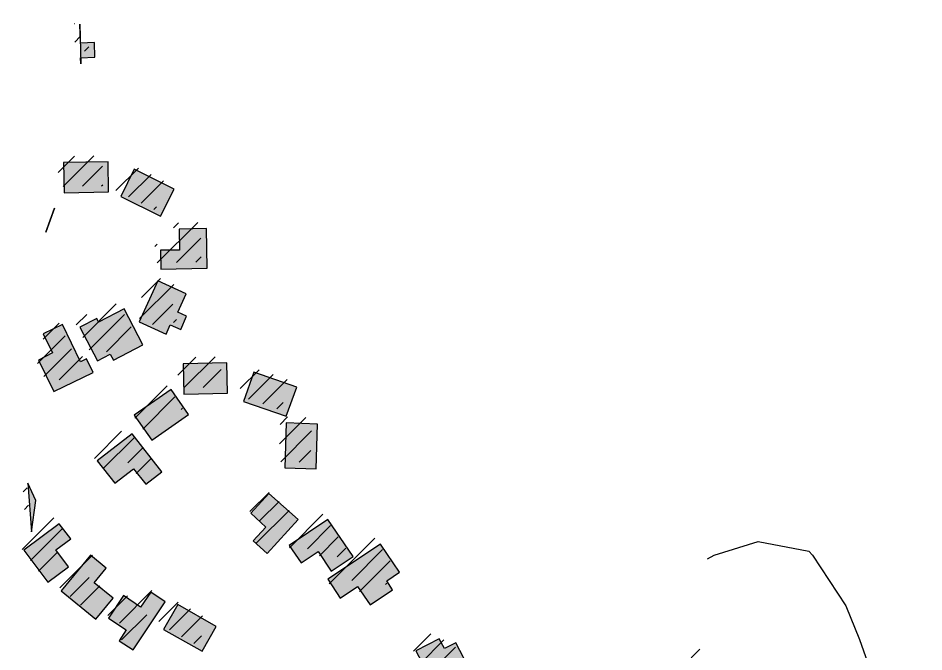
# Model space of a CAD drawing. Extents: x 6376870 to 6544053, y 1818313 to 2076828.
# Drawn here: x 6471133 to 6472205, y 1887808 to 1888559 of the extents above; entities that cross this region are included whole.
import ezdxf

# ---------------------------------------------------------------- set-up
doc = ezdxf.new("R2010")
doc.units = 21
doc.layers.add('BUILDINGS', color=9, linetype='Continuous')
doc.layers.add('CONTOUR_MAJOR', color=92, linetype='Continuous')

msp = doc.modelspace()

# ---------------------------------------------------------------- hatches: boundary and pattern name
at = {"layer": 'BUILDINGS_HATCH'}
for points in [[(6471207, 1888504.7), (6471206.8, 1888511.7), (6471223.7, 1888512.3), (6471223.2, 1888529.8), (6471206.8, 1888529.1), (6471206.1, 1888551.4)], [(6471239.3, 1888388.4), (6471186.6, 1888387.5), (6471187.3, 1888351.8), (6471239.8, 1888352.8)], [(6471317.5, 1888356.1), (6471270.3, 1888379.6), (6471254.4, 1888347.6), (6471301.6, 1888324.1)], [(6471301.7, 1888261.5), (6471356.5, 1888262.4), (6471355.8, 1888309.4), (6471323.4, 1888308.8), (6471323.9, 1888284), (6471301.5, 1888283.7)], [(6471332, 1888232.3), (6471298.2, 1888247.7), (6471276, 1888198.9), (6471308, 1888184.6), (6471313, 1888195.5), (6471325.3, 1888190), (6471332.2, 1888205.7), (6471321.9, 1888210.4)], [(6471280.7, 1888171.6), (6471258.5, 1888214.3), (6471228.1, 1888198.7), (6471226.1, 1888203.1), (6471206, 1888192.6), (6471226.8, 1888152.9), (6471241.7, 1888160.8), (6471245.7, 1888153.5)], [(6471175, 1888116.6), (6471221.8, 1888139), (6471213.9, 1888155.1), (6471206.7, 1888151.8), (6471185.3, 1888196), (6471162.6, 1888184.8), (6471173.7, 1888162.2), (6471157.1, 1888153.8)], [(6471379.9, 1888150.5), (6471328.3, 1888149.2), (6471329, 1888113.2), (6471380.6, 1888114.5)], [(6471462.7, 1888121.8), (6471412, 1888139.5), (6471399.8, 1888104.6), (6471450.2, 1888087.3)], [(6471291, 1888059), (6471334.7, 1888089.1), (6471314.1, 1888118.7), (6471270.4, 1888088.3)], [(6471487.5, 1888078), (6471450.2, 1888079.3), (6471448.6, 1888026.1), (6471485.9, 1888024.9)], [(6471269.6, 1888024.9), (6471283.9, 1888006.6), (6471302.9, 1888021.5), (6471267.8, 1888066.4), (6471226.6, 1888034.5), (6471247.5, 1888007.8)], [(6471148.6, 1887950.3), (6471153.9, 1887987.4), (6471144.2, 1888007.8)], [(6471464.4, 1887964.8), (6471429.8, 1887995.9), (6471408.3, 1887972.3), (6471426.3, 1887955.9), (6471411.3, 1887939.5), (6471427.9, 1887924.6)], [(6471195.1, 1887942.1), (6471181.6, 1887960), (6471139.7, 1887928.5), (6471167.9, 1887890.9), (6471192.6, 1887909), (6471177.5, 1887929.1)], [(6471503.5, 1887903.9), (6471529.4, 1887921.3), (6471499.7, 1887965.1), (6471453.7, 1887934.3), (6471468, 1887913.5), (6471488.1, 1887926.9)], [(6471584.4, 1887902.5), (6471561.9, 1887935.7), (6471499.5, 1887894.1), (6471514.3, 1887871.8), (6471534.7, 1887885.6), (6471549.6, 1887863.7), (6471576.3, 1887881.8), (6471569.2, 1887892.4)], [(6471237.1, 1887907.4), (6471218.5, 1887922.7), (6471183.9, 1887880.6), (6471224.8, 1887847), (6471245.3, 1887871.6), (6471222.7, 1887889.9)], [(6471306.9, 1887867.4), (6471289.8, 1887878.8), (6471277.9, 1887861.3), (6471257.6, 1887874.9), (6471239.8, 1887848), (6471260.9, 1887834.1), (6471252.3, 1887821.4), (6471268.9, 1887810.4)], [(6471350.6, 1887809), (6471367.4, 1887838.4), (6471321.8, 1887864.1), (6471305.1, 1887834.7)], [(6471651.2, 1887818.9), (6471637.7, 1887812), (6471631.5, 1887823.7), (6471603.9, 1887809.6), (6471617.8, 1887782.6), (6471598.6, 1887772.5), (6471609.1, 1887752.4), (6471669.7, 1887783.5)]]:
    msp.add_hatch(color=251, dxfattribs=at).paths.add_polyline_path(points)
at = {"layer": 'BUILDINGS_SHADOW'}
h = msp.add_hatch(dxfattribs=at)
h.set_pattern_fill('ANSI31', scale=5)
h.paths.add_polyline_path([(6471200.2, 1888512.1), (6471200, 1888519), (6471216.9, 1888519.6), (6471216.4, 1888537.1), (6471200, 1888536.5), (6471199.2, 1888558.7)])
h = msp.add_hatch(dxfattribs=at)
h.set_pattern_fill('ANSI31', scale=5)
h.paths.add_polyline_path([(6471232.5, 1888395.8), (6471179.8, 1888394.9), (6471180.5, 1888359.2), (6471233, 1888360.1)])
h = msp.add_hatch(dxfattribs=at)
h.set_pattern_fill('ANSI31', scale=5)
h.paths.add_polyline_path([(6471310.7, 1888363.4), (6471263.5, 1888386.9), (6471247.6, 1888354.9), (6471294.8, 1888331.5)])
h = msp.add_hatch(dxfattribs=at)
h.set_pattern_fill('ANSI31', scale=5)
h.paths.add_polyline_path([(6471294.9, 1888268.8), (6471349.7, 1888269.7), (6471349, 1888316.7), (6471316.6, 1888316.1), (6471317.1, 1888291.3), (6471294.7, 1888291)])
h = msp.add_hatch(dxfattribs=at)
h.set_pattern_fill('ANSI31', scale=5)
h.paths.add_polyline_path([(6471325.2, 1888239.6), (6471291.4, 1888255), (6471269.2, 1888206.3), (6471301.2, 1888191.9), (6471306.1, 1888202.9), (6471318.5, 1888197.4), (6471325.4, 1888213), (6471315.1, 1888217.8)])
h = msp.add_hatch(dxfattribs=at)
h.set_pattern_fill('ANSI31', scale=5)
h.paths.add_polyline_path([(6471273.9, 1888178.9), (6471251.7, 1888221.6), (6471221.3, 1888206.1), (6471219.3, 1888210.4), (6471199.2, 1888200), (6471219.9, 1888160.2), (6471234.9, 1888168.1), (6471238.9, 1888160.8)])
h = msp.add_hatch(dxfattribs=at)
h.set_pattern_fill('ANSI31', scale=5)
h.paths.add_polyline_path([(6471168.2, 1888123.9), (6471215, 1888146.4), (6471207.1, 1888162.4), (6471199.9, 1888159.2), (6471178.5, 1888203.3), (6471155.8, 1888192.1), (6471166.9, 1888169.5), (6471150.3, 1888161.2)])
h = msp.add_hatch(dxfattribs=at)
h.set_pattern_fill('ANSI31', scale=5)
h.paths.add_polyline_path([(6471373.1, 1888157.8), (6471321.5, 1888156.6), (6471322.2, 1888120.5), (6471373.8, 1888121.8)])
h = msp.add_hatch(dxfattribs=at)
h.set_pattern_fill('ANSI31', scale=5)
h.paths.add_polyline_path([(6471455.9, 1888129.1), (6471405.2, 1888146.8), (6471393, 1888111.9), (6471443.4, 1888094.6)])
h = msp.add_hatch(dxfattribs=at)
h.set_pattern_fill('ANSI31', scale=5)
h.paths.add_polyline_path([(6471284.2, 1888066.4), (6471327.9, 1888096.4), (6471307.3, 1888126), (6471263.6, 1888095.6)])
h = msp.add_hatch(dxfattribs=at)
h.set_pattern_fill('ANSI31', scale=5)
h.paths.add_polyline_path([(6471480.7, 1888085.4), (6471443.4, 1888086.6), (6471441.8, 1888033.4), (6471479.1, 1888032.2)])
h = msp.add_hatch(dxfattribs=at)
h.set_pattern_fill('ANSI31', scale=5)
h.paths.add_polyline_path([(6471262.8, 1888032.2), (6471277.1, 1888013.9), (6471296.1, 1888028.8), (6471260.9, 1888073.7), (6471219.8, 1888041.8), (6471240.7, 1888015.2)])
h = msp.add_hatch(dxfattribs=at)
h.set_pattern_fill('ANSI31', scale=5)
h.paths.add_polyline_path([(6471141.8, 1887957.6), (6471147.1, 1887994.7), (6471137.4, 1888015.2)])
h = msp.add_hatch(dxfattribs=at)
h.set_pattern_fill('ANSI31', scale=5)
h.paths.add_polyline_path([(6471457.6, 1887972.2), (6471423, 1888003.2), (6471401.4, 1887979.6), (6471419.5, 1887963.2), (6471404.5, 1887946.9), (6471421.1, 1887931.9)])
h = msp.add_hatch(dxfattribs=at)
h.set_pattern_fill('ANSI31', scale=5)
h.paths.add_polyline_path([(6471188.2, 1887949.4), (6471174.8, 1887967.3), (6471132.8, 1887935.8), (6471161.1, 1887898.2), (6471185.8, 1887916.3), (6471170.7, 1887936.4)])
h = msp.add_hatch(dxfattribs=at)
h.set_pattern_fill('ANSI31', scale=5)
h.paths.add_polyline_path([(6471496.7, 1887911.2), (6471522.6, 1887928.6), (6471492.9, 1887972.4), (6471446.9, 1887941.6), (6471461.2, 1887920.8), (6471481.3, 1887934.2)])
h = msp.add_hatch(dxfattribs=at)
h.set_pattern_fill('ANSI31', scale=5)
h.paths.add_polyline_path([(6471577.6, 1887909.8), (6471555, 1887943.1), (6471492.7, 1887901.4), (6471507.5, 1887879.1), (6471527.9, 1887892.9), (6471542.8, 1887871), (6471569.5, 1887889.1), (6471562.4, 1887899.7)])
h = msp.add_hatch(dxfattribs=at)
h.set_pattern_fill('ANSI31', scale=5)
h.paths.add_polyline_path([(6471230.3, 1887914.7), (6471211.7, 1887930), (6471177.1, 1887887.9), (6471218, 1887854.3), (6471238.5, 1887879), (6471215.9, 1887897.3)])
h = msp.add_hatch(dxfattribs=at)
h.set_pattern_fill('ANSI31', scale=5)
h.paths.add_polyline_path([(6471300.1, 1887874.7), (6471283, 1887886.1), (6471271.1, 1887868.7), (6471250.8, 1887882.2), (6471232.9, 1887855.3), (6471254.1, 1887841.4), (6471245.5, 1887828.7), (6471262.1, 1887817.7)])
h = msp.add_hatch(dxfattribs=at)
h.set_pattern_fill('ANSI31', scale=5)
h.paths.add_polyline_path([(6471343.8, 1887816.3), (6471360.5, 1887845.8), (6471315, 1887871.4), (6471298.3, 1887842)])
h = msp.add_hatch(dxfattribs=at)
h.set_pattern_fill('ANSI31', scale=5)
h.paths.add_polyline_path([(6471644.4, 1887826.2), (6471630.9, 1887819.3), (6471624.6, 1887831), (6471597.1, 1887816.9), (6471611, 1887789.9), (6471591.8, 1887779.8), (6471602.3, 1887759.7), (6471662.9, 1887790.8)])
h = msp.add_hatch(dxfattribs=at)
h.set_pattern_fill('ANSI31', scale=5)
h.paths.add_polyline_path([(6471960.9, 1887774.5), (6471938.3, 1887814.6), (6471914.5, 1887801.2), (6471922.8, 1887787), (6471883.7, 1887765.3), (6471898.2, 1887739.8)])

# ---------------------------------------------------------------- linework, layer by layer
at = {"layer": 'BUILDINGS'}
for points in [[(6471207, 1888504.7), (6471206.8, 1888511.7), (6471223.7, 1888512.3), (6471223.2, 1888529.8), (6471206.8, 1888529.1), (6471206.1, 1888551.4)], [(6471239.3, 1888388.4), (6471186.6, 1888387.5), (6471187.3, 1888351.8), (6471239.8, 1888352.8), (6471239.3, 1888388.4)], [(6471317.5, 1888356.1), (6471270.3, 1888379.6), (6471254.4, 1888347.6), (6471301.6, 1888324.1), (6471317.5, 1888356.1)], [(6471165.6, 1888305.3), (6471175.8, 1888333.7), (6471165.6, 1888305.3)], [(6471301.7, 1888261.5), (6471356.5, 1888262.4), (6471355.8, 1888309.4), (6471323.4, 1888308.8), (6471323.9, 1888284), (6471301.5, 1888283.7), (6471301.7, 1888261.5)], [(6471332, 1888232.3), (6471298.2, 1888247.7), (6471276, 1888198.9), (6471308, 1888184.6), (6471313, 1888195.5), (6471325.3, 1888190), (6471332.2, 1888205.7), (6471321.9, 1888210.4), (6471332, 1888232.3)], [(6471280.7, 1888171.6), (6471258.5, 1888214.3), (6471228.1, 1888198.7), (6471226.1, 1888203.1), (6471206, 1888192.6), (6471226.8, 1888152.9), (6471241.7, 1888160.8), (6471245.7, 1888153.5), (6471280.7, 1888171.6)], [(6471175, 1888116.6), (6471221.8, 1888139), (6471213.9, 1888155.1), (6471206.7, 1888151.8), (6471185.3, 1888196), (6471162.6, 1888184.8), (6471173.7, 1888162.2), (6471157.1, 1888153.8), (6471175, 1888116.6)], [(6471379.9, 1888150.5), (6471328.3, 1888149.2), (6471329, 1888113.2), (6471380.6, 1888114.5), (6471379.9, 1888150.5)], [(6471462.7, 1888121.8), (6471412, 1888139.5), (6471399.8, 1888104.6), (6471450.2, 1888087.3), (6471462.7, 1888121.8)], [(6471291, 1888059), (6471334.7, 1888089.1), (6471314.1, 1888118.7), (6471270.4, 1888088.3), (6471291, 1888059)], [(6471487.5, 1888078), (6471450.2, 1888079.3), (6471448.6, 1888026.1), (6471485.9, 1888024.9), (6471487.5, 1888078)], [(6471269.6, 1888024.9), (6471283.9, 1888006.6), (6471302.9, 1888021.5), (6471267.8, 1888066.4), (6471226.6, 1888034.5), (6471247.5, 1888007.8), (6471269.6, 1888024.9)], [(6471148.6, 1887950.3), (6471153.9, 1887987.4), (6471144.2, 1888007.8)], [(6471464.4, 1887964.8), (6471429.8, 1887995.9), (6471408.3, 1887972.3), (6471426.3, 1887955.9), (6471411.3, 1887939.5), (6471427.9, 1887924.6), (6471464.4, 1887964.8)], [(6471195.1, 1887942.1), (6471181.6, 1887960), (6471139.7, 1887928.5), (6471167.9, 1887890.9), (6471192.6, 1887909), (6471177.5, 1887929.1), (6471195.1, 1887942.1)], [(6471503.5, 1887903.9), (6471529.4, 1887921.3), (6471499.7, 1887965.1), (6471453.7, 1887934.3), (6471468, 1887913.5), (6471488.1, 1887926.9), (6471503.5, 1887903.9)], [(6471584.4, 1887902.5), (6471561.9, 1887935.7), (6471499.5, 1887894.1), (6471514.3, 1887871.8), (6471534.7, 1887885.6), (6471549.6, 1887863.7), (6471576.3, 1887881.8), (6471569.2, 1887892.4), (6471584.4, 1887902.5)], [(6471237.1, 1887907.4), (6471218.5, 1887922.7), (6471183.9, 1887880.6), (6471224.8, 1887847), (6471245.3, 1887871.6), (6471222.7, 1887889.9), (6471237.1, 1887907.4)], [(6471306.9, 1887867.4), (6471289.8, 1887878.8), (6471277.9, 1887861.3), (6471257.6, 1887874.9), (6471239.8, 1887848), (6471260.9, 1887834.1), (6471252.3, 1887821.4), (6471268.9, 1887810.4), (6471306.9, 1887867.4)], [(6471350.6, 1887809), (6471367.4, 1887838.4), (6471321.8, 1887864.1), (6471305.1, 1887834.7), (6471350.6, 1887809)], [(6471651.2, 1887818.9), (6471637.7, 1887812), (6471631.5, 1887823.7), (6471603.9, 1887809.6), (6471617.8, 1887782.6), (6471598.6, 1887772.5), (6471609.1, 1887752.4), (6471669.7, 1887783.5), (6471651.2, 1887818.9)]]:
    msp.add_lwpolyline(points, close=True, dxfattribs=at)
at = {"layer": 'CONTOUR_MAJOR', "elevation": 75}
msp.add_lwpolyline([(6471949.1, 1887918.2), (6471956.9, 1887922.8), (6472009.1, 1887939), (6472069.1, 1887927.3), (6472073.4, 1887922.8), (6472112.7, 1887862.8), (6472129.1, 1887822.8), (6472136.3, 1887802.8), (6472154.3, 1887742.8), (6472189.1, 1887721.9), (6472205.3, 1887682.8), (6472189.1, 1887649.1), (6472170.5, 1887622.8), (6472129.1, 1887601.2), (6472079.9, 1887562.8), (6472069.1, 1887552.5), (6472034.9, 1887562.8), (6472009.1, 1887609.5), (6471990, 1887562.8), (6471949.1, 1887512.8)], dxfattribs=at)

doc.saveas('drawing.dxf')
